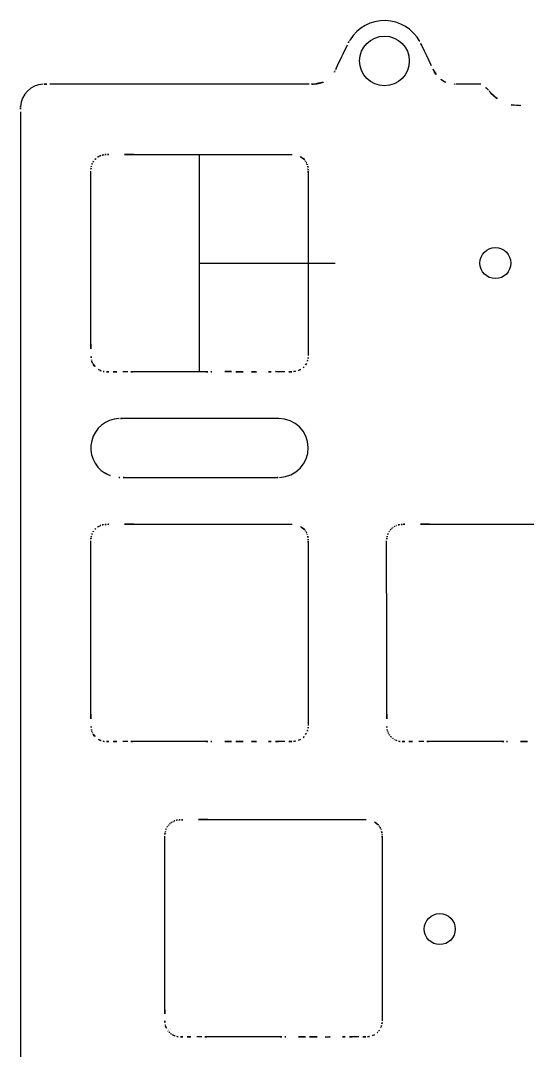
# Model space of a CAD drawing. Header units: millimetres. Extents: x 1963163760 to 1963164260, y 1135949646 to 1135950337.
# Drawn here: x 1963163827.5 to 1963163860.2, y 1135949711.4 to 1135949777.7 of the extents above; entities that cross this region are included whole.
import ezdxf

# ---------------------------------------------------------------- set-up
doc = ezdxf.new("R2010")
doc.units = ezdxf.units.MM
doc.layers.add('辅助线', color=80, linetype='Continuous')

msp = doc.modelspace()

# ---------------------------------------------------------------- linework, layer by layer
for p, q in [((1963163853.362797, 1135949776.141657), (1963163853.342564, 1135949776.183771)), ((1963163853.383031, 1135949776.099542), (1963163853.362797, 1135949776.141657)), ((1963163853.534398, 1135949775.783624), (1963163853.383031, 1135949776.099542)), ((1963163853.685643, 1135949775.467638), (1963163853.534398, 1135949775.783624)), ((1963163853.836827, 1135949775.151663), (1963163853.685643, 1135949775.467638)), ((1963163847.845616, 1135949774.666986), (1963163847.805211, 1135949774.582697)), ((1963163853.988194, 1135949774.835779), (1963163853.836827, 1135949775.151663)), ((1963163837.761449, 1135949773.645906), (1963163829.412175, 1135949773.645319)), ((1963163846.110753, 1135949773.646356), (1963163837.761449, 1135949773.645906)), ((1963163855.661046, 1135949773.645838), (1963163855.581578, 1135949773.645868)), ((1963163856.038487, 1135949773.645548), (1963163855.661046, 1135949773.645838)), ((1963163856.415898, 1135949773.64559), (1963163856.038487, 1135949773.645548)), ((1963163857.170689, 1135949773.645868), (1963163856.415898, 1135949773.64559)), ((1963163827.525731, 1135949771.873621), (1963163827.525822, 1135949771.737497)), ((1963163827.52567, 1135949771.601373), (1963163827.525426, 1135949771.193002)), ((1963163827.525426, 1135949771.193002), (1963163827.525426, 1135949770.784631)), ((1963163827.525822, 1135949771.737497), (1963163827.52567, 1135949771.601373)), ((1963163827.525426, 1135949770.784631), (1963163827.525792, 1135949765.74798)), ((1963163834.814976, 1135949769.121393), (1963163845.006505, 1135949769.121637)), ((1963163832.050694, 1135949761.29339), (1963163832.045567, 1135949768.05018)), ((1963163846.050755, 1135949767.967798), (1963163846.050694, 1135949767.882608)), ((1963163846.050694, 1135949767.882608), (1963163846.050755, 1135949767.202463)), ((1963163846.050755, 1135949767.202463), (1963163846.050389, 1135949765.068926)), ((1963163827.525792, 1135949765.74798), (1963163827.525853, 1135949760.711344)), ((1963163846.050389, 1135949765.068926), (1963163846.05045, 1135949764.002161)), ((1963163846.05045, 1135949764.002161), (1963163846.050755, 1135949762.935388)), ((1963163846.050755, 1135949762.935388), (1963163846.052403, 1135949756.156946)), ((1963163832.051121, 1135949760.523393), (1963163832.050694, 1135949761.29339)), ((1963163827.525853, 1135949760.711344), (1963163827.525792, 1135949707.622484)), ((1963163832.051427, 1135949759.753381), (1963163832.051121, 1135949760.523393)), ((1963163832.05161, 1135949758.213266), (1963163832.051427, 1135949759.753381)), ((1963163832.051701, 1135949757.552336), (1963163832.05161, 1135949758.213266)), ((1963163832.051945, 1135949757.221918), (1963163832.051701, 1135949757.552336)), ((1963163832.052403, 1135949756.891565), (1963163832.051945, 1135949757.221918)), ((1963163834.432713, 1135949755.120359), (1963163834.117619, 1135949755.118997)), ((1963163834.922459, 1135949755.121252), (1963163834.747899, 1135949755.121225)), ((1963163835.096959, 1135949755.121118), (1963163834.922459, 1135949755.121252)), ((1963163835.446049, 1135949755.120897), (1963163835.096959, 1135949755.121118)), ((1963163835.79514, 1135949755.120806), (1963163835.446049, 1135949755.120897)), ((1963163836.493321, 1135949755.120691), (1963163835.79514, 1135949755.120806)), ((1963163837.987828, 1135949755.120493), (1963163836.493321, 1135949755.120691)), ((1963163838.735081, 1135949755.120332), (1963163837.987828, 1135949755.120493)), ((1963163839.482335, 1135949755.119928), (1963163838.735081, 1135949755.120332)), ((1963163844.337163, 1135949755.123853), (1963163844.125035, 1135949755.124689)), ((1963163844.549229, 1135949755.122812), (1963163844.337163, 1135949755.123853)), ((1963163834.102879, 1135949752.11181), (1963163834.021886, 1135949752.11178)), ((1963163834.507848, 1135949752.111933), (1963163834.102879, 1135949752.11181)), ((1963163839.327519, 1135949752.111841), (1963163834.507848, 1135949752.111933)), ((1963163844.14713, 1135949752.111871), (1963163839.327519, 1135949752.111841)), ((1963163834.184056, 1135949748.312219), (1963163834.791905, 1135949748.312052)), ((1963163834.791905, 1135949748.312052), (1963163835.399815, 1135949748.312006)), ((1963163835.399815, 1135949748.312006), (1963163839.492894, 1135949748.312006)), ((1963163839.492894, 1135949748.312006), (1963163843.585973, 1135949748.311884)), ((1963163843.585973, 1135949748.311884), (1963163843.788609, 1135949748.311907)), ((1963163843.788609, 1135949748.311907), (1963163843.991246, 1135949748.312052)), ((1963163843.991246, 1135949748.312052), (1963163844.072301, 1135949748.312082)), ((1963163834.814976, 1135949745.289774), (1963163845.006505, 1135949745.290018)), ((1963163853.864964, 1135949745.289774), (1963163864.056554, 1135949745.290018)), ((1963163832.050694, 1135949737.461786), (1963163832.045567, 1135949744.218576)), ((1963163846.050755, 1135949744.136209), (1963163846.050694, 1135949744.051004)), ((1963163846.050694, 1135949744.051004), (1963163846.050755, 1135949743.370859)), ((1963163851.100682, 1135949737.461786), (1963163851.095555, 1135949744.218576)), ((1963163846.050755, 1135949743.370859), (1963163846.050389, 1135949741.237327)), ((1963163846.050389, 1135949741.237327), (1963163846.05045, 1135949740.170557)), ((1963163846.05045, 1135949740.170557), (1963163846.050755, 1135949739.103784)), ((1963163846.050755, 1135949739.103784), (1963163846.052403, 1135949732.325342)), ((1963163832.051121, 1135949736.691789), (1963163832.050694, 1135949737.461786)), ((1963163851.101109, 1135949736.691789), (1963163851.100682, 1135949737.461786)), ((1963163832.051427, 1135949735.921777), (1963163832.051121, 1135949736.691789)), ((1963163851.101414, 1135949735.921777), (1963163851.101109, 1135949736.691789)), ((1963163832.05161, 1135949734.381677), (1963163832.051427, 1135949735.921777)), ((1963163851.101598, 1135949734.381677), (1963163851.101414, 1135949735.921777)), ((1963163832.051701, 1135949733.720735), (1963163832.05161, 1135949734.381677)), ((1963163851.10172, 1135949733.720735), (1963163851.101598, 1135949734.381677)), ((1963163832.051945, 1135949733.39032), (1963163832.051701, 1135949733.720735)), ((1963163832.052403, 1135949733.059976), (1963163832.051945, 1135949733.39032)), ((1963163851.101964, 1135949733.39032), (1963163851.10172, 1135949733.720735)), ((1963163851.102452, 1135949733.059976), (1963163851.101964, 1135949733.39032)), ((1963163834.432713, 1135949731.288755), (1963163834.117589, 1135949731.287401)), ((1963163834.922459, 1135949731.289646), (1963163834.747899, 1135949731.289621)), ((1963163835.096959, 1135949731.289499), (1963163834.922459, 1135949731.289646)), ((1963163835.79514, 1135949731.289201), (1963163835.096959, 1135949731.289499)), ((1963163836.493321, 1135949731.289087), (1963163835.79514, 1135949731.289201)), ((1963163837.987828, 1135949731.288881), (1963163836.493321, 1135949731.289087)), ((1963163838.735081, 1135949731.288713), (1963163837.987828, 1135949731.288881)), ((1963163839.482335, 1135949731.288309), (1963163838.735081, 1135949731.288713)), ((1963163844.337163, 1135949731.292248), (1963163844.125035, 1135949731.293081)), ((1963163844.549229, 1135949731.291193), (1963163844.337163, 1135949731.292248)), ((1963163853.482701, 1135949731.288755), (1963163853.167577, 1135949731.287401)), ((1963163853.972417, 1135949731.289646), (1963163853.797887, 1135949731.289621)), ((1963163854.147008, 1135949731.289499), (1963163853.972417, 1135949731.289646)), ((1963163854.845128, 1135949731.289201), (1963163854.147008, 1135949731.289499)), ((1963163855.543248, 1135949731.289087), (1963163854.845128, 1135949731.289201)), ((1963163857.037816, 1135949731.288881), (1963163855.543248, 1135949731.289087)), ((1963163857.785069, 1135949731.288713), (1963163857.037816, 1135949731.288881)), ((1963163858.532384, 1135949731.288309), (1963163857.785069, 1135949731.288713)), ((1963163839.577428, 1135949726.258875), (1963163849.769017, 1135949726.259119)), ((1963163836.813145, 1135949718.430887), (1963163836.808018, 1135949725.187677)), ((1963163850.813267, 1135949725.105295), (1963163850.813206, 1135949725.020105)), ((1963163850.813206, 1135949725.020105), (1963163850.813329, 1135949724.680059)), ((1963163850.813267, 1135949724.33999), (1963163850.812871, 1135949722.206426)), ((1963163850.813329, 1135949724.680059), (1963163850.813267, 1135949724.33999)), ((1963163850.812871, 1135949722.206426), (1963163850.812962, 1135949721.139656)), ((1963163850.812962, 1135949721.139656), (1963163850.813267, 1135949720.072885)), ((1963163850.813267, 1135949720.072885), (1963163850.814976, 1135949713.294444)), ((1963163836.813634, 1135949717.660889), (1963163836.813145, 1135949718.430887)), ((1963163836.813939, 1135949716.890877), (1963163836.813634, 1135949717.660889)), ((1963163836.814122, 1135949715.350763), (1963163836.813939, 1135949716.890877)), ((1963163836.814214, 1135949714.689836), (1963163836.814122, 1135949715.350763)), ((1963163836.814458, 1135949714.359427), (1963163836.814214, 1135949714.689836)), ((1963163836.814915, 1135949714.029093), (1963163836.814458, 1135949714.359427)), ((1963163839.195164, 1135949712.257843), (1963163838.88007, 1135949712.256494)), ((1963163839.684911, 1135949712.258732), (1963163839.51035, 1135949712.258707)), ((1963163839.85941, 1135949712.258585), (1963163839.684911, 1135949712.258732)), ((1963163840.557591, 1135949712.258301), (1963163839.85941, 1135949712.258585)), ((1963163841.255772, 1135949712.258188), (1963163840.557591, 1135949712.258301)), ((1963163842.750279, 1135949712.257988), (1963163841.255772, 1135949712.258188)), ((1963163843.497533, 1135949712.257817), (1963163842.750279, 1135949712.257988)), ((1963163844.244847, 1135949712.25741), (1963163843.497533, 1135949712.257817)), ((1963163849.099614, 1135949712.261364), (1963163848.887486, 1135949712.262201)), ((1963163849.311681, 1135949712.260309), (1963163849.099614, 1135949712.261364))]:
    msp.add_line(p, q)
for centre, radius in [((1963163850.956883, 1135949775.146112), 1.600311), ((1963163858.099156, 1135949762.12031), 1), ((1963163854.516643, 1135949719.207787), 1)]:
    msp.add_circle(centre, radius)
for centre, radius, start, end in [((1963163850.960921, 1135949775.140207), 2.606224, 88.59989053, 148.38997676), ((1963163850.961295, 1135949775.154522), 2.591904, 28.44596752, 88.60042346), ((1963163850.779591, 1135949775.24901), 2.394771, 148.33303023, 151.56751634), ((1963163298.579346, 1135950038.499038), 609.344555, 334.343380541, 334.501501759), ((1963163854.578787, 1135949773.327255), 6.651758, 152.59202661, 154.56768171), ((1963163847.10565, 1135949773.205055), 6.911718, 25.52889014, 27.43079337), ((1963163846.153518, 1135949775.278224), 1.790284, 331.667695, 334.41702365), ((1963163824.652927, 1135949785.559485), 25.62261, 334.44172047, 334.63378357), ((1963163778.653178, 1135949738.686112), 83.559339, 25.38045977, 25.63411673), ((1963163855.499488, 1135949775.143443), 1.49648, 205.3849327, 232.03247311), ((1963163846.409993, 1135949775.149356), 1.503397, 270.13316148, 331.35183409), ((1963163855.500989, 1135949775.146335), 1.499684, 232.05524889, 268.74855533), ((1963163829.021252, 1135949772.150403), 1.49538, 91.98261223, 178.01602113), ((1963163829.06169, 1135949768.912596), 4.733189, 89.76665276, 91.11583648), ((1963163829.38707, 1135949882.56257), 108.917254, 269.83897123, 270.01320959), ((1963163846.110753, 1135949690.089042), 83.557315, 89.84514577, 90), ((1963163846.387318, 1135949784.412582), 10.76665, 269.7300016, 270.13925402), ((1963163855.573046, 1135949778.430072), 4.784212, 268.74468828, 270.10217969), ((1963163856.368335, 1135949772.142523), 1.704059, 40.76543939, 61.91057741), ((1963163853.772901, 1135949769.989361), 5.076152, 39.08374921, 40.04368675), ((1963163861.442709, 1135949776.20923), 4.798704, 218.9947592, 220.01037097), ((1963163859.622124, 1135949774.714762), 2.443571, 220.61642848, 258.26035934), ((1963163859.623406, 1135949774.721043), 2.44998, 258.26088981, 295.80206843), ((1963163888.169588, 1135949771.996149), 60.643981, 179.85854663, 180.11575814), ((1963163830.122848, 1135949772.128985), 2.597111, 178.38517038, 179.62753347), ((1963163833.219309, 1135949768.066908), 1.172447, 156.61574913, 165.37046074), ((1963163832.996428, 1135949768.163862), 0.929393, 145.5984631, 156.64844116), ((1963163833.11859, 1135949768.065206), 1.085998, 133.25418935, 144.9452172), ((1963163832.964794, 1135949768.228968), 0.86134, 118.51316866, 133.26768984), ((1963163833.014745, 1135949768.122298), 0.978942, 115.15239696, 118.10185916), ((1963163833.09704, 1135949767.94648), 1.173066, 110.1836775, 115.14089618), ((1963163833.090896, 1135949767.918617), 1.197198, 101.85817834, 109.44756905), ((1963163833.093694, 1135949767.900817), 1.215193, 99.22135, 101.81485401), ((1963163833.162803, 1135949767.281583), 1.837761, 94.2660199, 98.25432552), ((1963163833.179268, 1135949767.064625), 2.055342, 91.33499915, 94.27384105), ((1963163833.164662, 1135949763.742992), 5.37652, 89.881783, 90.35465298), ((1963163833.131443, 1135949794.855921), 25.736458, 270.0986553, 270.29595342), ((1963163834.271375, 1135949542.724895), 226.397151, 89.8624262, 90.25484883), ((1963163845.076509, 1135949770.922479), 1.802202, 267.77386402, 268.92892294), ((1963163845.022812, 1135949768.055991), 1.064789, 42.40196248, 88.92326648), ((1963163845.511736, 1135949768.503362), 0.402077, 38.32148438, 42.30815773), ((1963163844.730515, 1135949767.924415), 1.374301, 33.18248782, 37.06212958), ((1963163845.165801, 1135949768.209506), 0.853964, 26.91230718, 33.15788287), ((1963163845.084192, 1135949768.17361), 0.942995, 23.55979478, 26.61276331), ((1963163844.786195, 1135949768.045411), 1.267396, 18.8992494, 23.48755071), ((1963163834.235701, 1135949767.948798), 2.192479, 172.35343675, 177.34965159), ((1963163833.439032, 1135949768.054856), 1.388782, 167.17917935, 172.31666239), ((1963163844.798385, 1135949768.068391), 1.248546, 10.75517902, 18.08271951), ((1963163844.663699, 1135949768.042889), 1.385625, 8.45185877, 10.75187025), ((1963163844.022404, 1135949767.990506), 2.028099, 3.52489328, 7.25272895), ((1963163843.549371, 1135949767.963821), 2.501878, 1.06643181, 3.46882178), ((1963163838.680001, 1135949767.999655), 7.370823, 359.7523639, 0.08341029), ((1963163879.363513, 1135949756.982955), 47.311198, 180.11067646, 181.06715569), ((1963163833.43536, 1135949756.127466), 1.375079, 181.06868615, 189.86210531), ((1963163845.099108, 1135949756.101644), 0.944705, 341.13690409, 352.26676086), ((1963163843.880987, 1135949756.269439), 2.174328, 352.20462484, 357.03436039), ((1963163832.784809, 1135949756.021169), 0.715966, 190.39813747, 196.56151908), ((1963163832.598505, 1135949755.9725), 0.523557, 197.26798886, 201.85730752), ((1963163833.354119, 1135949756.274003), 1.337102, 201.79372084, 203.59037612), ((1963163833.603779, 1135949756.390609), 1.612578, 203.83727595, 205.65573966), ((1963163833.332835, 1135949756.270998), 1.316594, 206.0686862, 210.61057524), ((1963163833.040917, 1135949756.097073), 0.976793, 210.54939562, 239.63585651), ((1963163845.096968, 1135949756.106408), 0.958796, 290.17511567, 310.35498897), ((1963163845.123455, 1135949756.049635), 0.898534, 311.41211566, 327.61852573), ((1963163844.933346, 1135949756.170874), 1.124011, 327.5893262, 340.5292774), ((1963163833.017418, 1135949756.071922), 0.943244, 240.09521315, 246.19850324), ((1963163833.058549, 1135949756.165783), 1.045721, 246.21201408, 257.61845032), ((1963163833.063151, 1135949756.24246), 1.121665, 258.22865751, 269.38860447), ((1963163833.677299, 1135949816.821707), 61.704024, 269.41863163, 269.82358959), ((1963163833.605115, 1135949876.79184), 121.673922, 269.94452519, 270.24133861), ((1963163834.934284, 1135949629.91897), 125.202394, 90.08529544, 90.22953597), ((1963163839.527013, 1135949810.245183), 55.125272, 269.95356837, 270.25198018), ((1963163839.087915, 1135949833.104355), 77.98689, 270.50071386, 270.62996111), ((1963163840.711792, 1135949684.973032), 70.153333, 89.67295513, 90.62598558), ((1963163839.989253, 1135949626.898821), 128.231319, 89.30865885, 89.49823421), ((1963163842.437707, 1135949830.046567), 74.931181, 269.31085834, 269.95986581), ((1963163842.431, 1135949821.223639), 66.108251, 269.96033026, 270.69587672), ((1963163844.320673, 1135949665.690285), 89.436582, 90.42433621, 90.69624569), ((1963163843.928514, 1135949692.508459), 62.616538, 89.82017447, 90.24725361), ((1963163844.294265, 1135949704.880491), 50.242968, 89.2619913, 89.7092376), ((1963163844.957274, 1135949756.355036), 1.235846, 269.26454593, 276.68358343), ((1963163844.924037, 1135949756.576393), 1.459586, 276.96812506, 290.18404045), ((1963163833.9415, 1135949750.217216), 1.894673, 92.65320606, 166.05152134), ((1963163833.942859, 1135949749.986979), 2.124746, 90.1353335, 92.40240303), ((1963163833.99854, 1135949726.393863), 25.717928, 89.94799493, 90.13522422), ((1963163844.14753, 1135949750.212466), 1.899406, 271.62215444, 90.01206211), ((1963163833.950995, 1135949750.214888), 1.904448, 166.05239599, 239.0127224), ((1963163833.945399, 1135949750.205108), 1.893183, 239.00553489, 267.22658415), ((1963163834.008789, 1135949754.325251), 6.013106, 268.52297179, 270.12478766), ((1963163834.135405, 1135949662.134852), 86.177381, 89.96765222, 90.07547362), ((1963163844.078441, 1135949752.640674), 4.328596, 269.91872073, 271.62643191), ((1963163833.22852, 1135949744.232296), 1.182119, 156.66018274, 165.34210866), ((1963163832.99596, 1135949744.332275), 0.928979, 145.58454623, 156.63933634), ((1963163833.121425, 1135949744.231433), 1.089547, 133.28549994, 144.93879356), ((1963163832.96488, 1135949744.397159), 0.861575, 118.51118227, 133.26362132), ((1963163833.014745, 1135949744.290709), 0.978942, 115.15239696, 118.10185916), ((1963163833.099747, 1135949744.107975), 1.180478, 110.19144798, 115.11722209), ((1963163833.08987, 1135949744.090255), 1.193799, 101.84214102, 109.45297402), ((1963163833.088825, 1135949744.097206), 1.186782, 99.20586317, 101.86159687), ((1963163833.162803, 1135949743.449979), 1.837761, 94.2660199, 98.25432552), ((1963163833.179268, 1135949743.233021), 2.055342, 91.33499915, 94.27384105), ((1963163833.164662, 1135949739.911388), 5.37652, 89.881783, 90.35465298), ((1963163833.156764, 1135949763.671084), 18.383197, 270.05919043, 270.3354052), ((1963163834.269147, 1135949518.893283), 226.397148, 89.86186613, 90.25428876), ((1963163845.076685, 1135949747.09995), 1.811292, 267.77945486, 268.93161458), ((1963163845.022852, 1135949744.224433), 1.064729, 42.40156642, 88.9204246), ((1963163845.511736, 1135949744.671758), 0.402077, 38.32148438, 42.30815773), ((1963163844.727256, 1135949744.090556), 1.378261, 33.18665174, 37.05526383), ((1963163845.166973, 1135949744.378558), 0.852622, 26.90867214, 33.16386558), ((1963163845.084192, 1135949744.342006), 0.942995, 23.55979478, 26.61276331), ((1963163844.786195, 1135949744.213807), 1.267396, 18.8992494, 23.48755071), ((1963163852.259847, 1135949744.239157), 1.162272, 156.60580662, 165.43583189), ((1963163852.046189, 1135949744.332115), 0.929268, 145.58482274, 156.6355247), ((1963163852.41522, 1135949744.061531), 1.386713, 139.71025599, 144.9794539), ((1963163851.926157, 1135949744.476097), 0.745583, 129.89920558, 139.70801715), ((1963163852.292332, 1135949744.001373), 1.344865, 124.87519148, 128.89426237), ((1963163852.013416, 1135949744.400597), 0.85786, 118.53562061, 124.8384714), ((1963163852.051918, 1135949744.315179), 0.95132, 115.07685807, 118.11525518), ((1963163852.149796, 1135949744.107975), 1.180478, 110.19144798, 115.11722209), ((1963163852.139919, 1135949744.090255), 1.193799, 101.84214102, 109.45297402), ((1963163852.138874, 1135949744.097206), 1.186782, 99.20586317, 101.86159687), ((1963163852.212727, 1135949743.451721), 1.836018, 94.26806084, 98.2582588), ((1963163852.228781, 1135949743.242167), 2.046187, 91.32595366, 94.27964952), ((1963163852.214665, 1135949739.926168), 5.36174, 89.88161908, 90.35514483), ((1963163852.201866, 1135949765.112444), 19.824562, 270.06901225, 270.32532369), ((1963163853.319157, 1135949518.911106), 226.379326, 89.86185247, 90.25428876), ((1963163834.235353, 1135949744.117202), 2.19213, 172.35283013, 177.34943325), ((1963163833.439367, 1135949744.223215), 1.389117, 167.18073363, 172.3175994), ((1963163844.798385, 1135949744.236787), 1.248546, 10.75517902, 18.08271951), ((1963163844.79594, 1135949744.233706), 1.251525, 8.32565231, 10.87283531), ((1963163844.022871, 1135949744.158916), 2.027632, 3.52530399, 7.25356936), ((1963163843.550099, 1135949744.132239), 2.501151, 1.06658205, 3.46931513), ((1963163838.680001, 1135949744.168067), 7.370823, 359.7523639, 0.08341029), ((1963163853.318029, 1135949744.114257), 2.224921, 172.38967036, 177.31259197), ((1963163852.431262, 1135949744.233075), 1.33023, 167.03907222, 172.40398994), ((1963163878.510604, 1135949733.144322), 46.458277, 180.10402384, 181.0781408), ((1963163897.560653, 1135949733.144322), 46.458277, 180.10402384, 181.0781408), ((1963163833.434714, 1135949732.295607), 1.374398, 181.06062512, 189.8562123), ((1963163832.784809, 1135949732.189565), 0.715966, 190.39813747, 196.56151908), ((1963163845.098832, 1135949732.270083), 0.944986, 341.13895168, 352.26607118), ((1963163843.881052, 1135949732.43782), 2.174263, 352.20465191, 357.03467486), ((1963163852.484763, 1135949732.295607), 1.374398, 181.06062512, 189.8562123), ((1963163851.834858, 1135949732.189565), 0.715966, 190.39813747, 196.56151908), ((1963163832.597768, 1135949732.140635), 0.522776, 197.26455402, 201.86073964), ((1963163833.354119, 1135949732.442399), 1.337102, 201.79372084, 203.59037612), ((1963163833.596932, 1135949732.556078), 1.605133, 203.84045635, 205.66686566), ((1963163833.367179, 1135949732.458286), 1.35574, 206.14749003, 210.723431), ((1963163833.040326, 1135949732.264788), 0.975907, 210.76146326, 239.64556067), ((1963163833.016511, 1135949732.238237), 0.940988, 240.0799079, 246.19826467), ((1963163833.059798, 1135949732.33808), 1.049809, 246.23583734, 257.59761196), ((1963163844.92207, 1135949732.751919), 1.466918, 277.01051471, 290.1606204), ((1963163845.097396, 1135949732.274301), 0.958136, 290.16231036, 310.35488228), ((1963163845.121714, 1135949732.219525), 0.900807, 311.43223727, 327.59727303), ((1963163844.933305, 1135949732.3393), 1.124065, 327.58890921, 340.5277998), ((1963163851.765609, 1135949732.178324), 0.646448, 197.3560994, 203.34056345), ((1963163852.605024, 1135949732.541352), 1.561, 203.36798737, 205.84577659), ((1963163852.53453, 1135949732.514659), 1.485936, 206.10445006, 211.59377773), ((1963163851.880903, 1135949732.112601), 0.718552, 211.59093815, 222.95645078), ((1963163852.427078, 1135949732.63081), 1.471428, 223.23198188, 229.36904961), ((1963163852.041065, 1135949732.181051), 0.878732, 229.37404878, 239.66089714), ((1963163852.066542, 1135949732.238236), 0.94098, 240.08088726, 246.19923695), ((1963163852.108342, 1135949732.333229), 1.044763, 246.20417335, 257.61783688), ((1963163833.063145, 1135949732.41124), 1.122049, 258.23309408, 269.389151), ((1963163833.657813, 1135949790.757827), 59.471666, 269.41555793, 269.83573373), ((1963163833.617677, 1135949848.255177), 116.968844, 269.93613771, 270.24487667), ((1963163834.934284, 1135949606.087366), 125.202394, 90.08529544, 90.22953597), ((1963163839.527383, 1135949784.626907), 53.338617, 269.95161494, 270.26002618), ((1963163839.087915, 1135949809.272751), 77.98689, 270.50071386, 270.62996111), ((1963163840.710874, 1135949661.141421), 70.153331, 89.67221741, 90.62523431), ((1963163839.989253, 1135949603.067202), 128.231319, 89.30865885, 89.49823421), ((1963163842.432606, 1135949805.729214), 74.445422, 269.31028448, 269.96355411), ((1963163842.429456, 1135949797.568165), 66.284372, 269.96179192, 270.6954123), ((1963163844.321027, 1135949641.175867), 90.119365, 90.42134447, 90.69114992), ((1963163843.930562, 1135949667.841959), 63.45142, 89.82439555, 90.24584661), ((1963163844.298744, 1135949681.045462), 50.246355, 89.26673194, 89.71437397), ((1963163844.957509, 1135949732.524141), 1.236538, 269.27103531, 276.66886742), ((1963163852.113187, 1135949732.411862), 1.122671, 258.23687704, 269.38983398), ((1963163852.711268, 1135949791.193431), 59.907282, 269.41654156, 269.83358902), ((1963163852.666933, 1135949848.2665), 116.980171, 269.93649288, 270.24520452), ((1963163853.984272, 1135949606.087366), 125.202394, 90.08529544, 90.22953597), ((1963163858.577411, 1135949784.609898), 53.321608, 269.95161494, 270.2600535), ((1963163857.906584, 1135949832.773279), 101.488545, 270.51535842, 270.61472876), ((1963163859.7604, 1135949661.157925), 70.136821, 89.6718076, 90.62493365), ((1963163838.012065, 1135949724.960526), 1.357146, 124.8848169, 128.8670422), ((1963163837.725124, 1135949725.371061), 0.856274, 118.53120088, 124.84585305), ((1963163837.776121, 1135949725.262076), 0.976408, 115.14857767, 118.10568487), ((1963163837.859938, 1135949725.083122), 1.174018, 110.18667222, 115.13988773), ((1963163837.853608, 1135949725.054944), 1.198384, 101.85606982, 109.43771841), ((1963163837.852558, 1135949725.056055), 1.19708, 99.18518856, 101.81781172), ((1963163837.924582, 1135949724.429857), 1.826974, 94.2682117, 98.28017979), ((1963163837.94078, 1135949724.216512), 2.040933, 91.31634793, 94.27592387), ((1963163837.931283, 1135949719.822926), 6.434089, 89.93835071, 90.33294629), ((1963163837.902827, 1135949748.190566), 21.933583, 270.09242615, 270.32408054), ((1963163839.025879, 1135949501.173848), 225.085702, 89.85959848, 90.25428876), ((1963163850.077195, 1135949734.107491), 7.854421, 267.75134787, 268.14630478), ((1963163849.787906, 1135949725.197833), 1.059933, 42.32390027, 88.09589819), ((1963163838.144418, 1135949725.202744), 1.33078, 167.06898207, 172.43185458), ((1963163837.991334, 1135949725.201093), 1.182492, 156.6515371, 165.33089633), ((1963163837.758131, 1135949725.301761), 0.928488, 145.5914839, 156.65158014), ((1963163838.13435, 1135949725.026204), 1.394674, 139.7461561, 144.98569177), ((1963163837.625399, 1135949725.458204), 0.7271, 129.75286924, 139.81130233), ((1963163850.105137, 1135949725.486656), 0.630918, 32.59370031, 42.32904426), ((1963163849.729952, 1135949725.24699), 1.076119, 26.88097911, 32.58396922), ((1963163849.845707, 1135949725.310656), 0.944096, 23.56156879, 26.61097334), ((1963163849.582327, 1135949725.196839), 1.231015, 18.79289769, 23.5171794), ((1963163849.545773, 1135949725.201509), 1.264219, 10.82155445, 18.05880899), ((1963163849.253154, 1135949725.151094), 1.561109, 8.58114632, 10.62258643), ((1963163839.030309, 1135949725.082667), 2.22477, 172.37120285, 177.29460861), ((1963163848.725184, 1135949725.122353), 2.088065, 3.57844931, 7.19917857), ((1963163848.44465, 1135949725.107928), 2.368954, 0.96676351, 3.50315933), ((1963163848.335321, 1135949725.126596), 2.478038, 359.50748265, 0.49251735), ((1963163921.013639, 1135949714.198069), 84.198893, 180.11497947, 180.62195556), ((1963163838.409757, 1135949713.301847), 1.59015, 180.64000209, 189.8638391), ((1963163837.547226, 1135949713.158644), 0.715868, 190.39778924, 196.56199011), ((1963163837.361589, 1135949713.109825), 0.524052, 197.23144011, 201.81529267), ((1963163838.049735, 1135949713.384826), 1.265113, 201.79635644, 215.19846917), ((1963163849.665139, 1135949713.333145), 1.161858, 322.17857237, 334.84069153), ((1963163849.748827, 1135949713.291978), 1.068609, 334.93090922, 340.41130826), ((1963163849.855218, 1135949713.240815), 0.951305, 341.16618866, 352.21910064), ((1963163848.608935, 1135949713.410566), 2.209096, 352.23310887, 356.98682551), ((1963163837.511804, 1135949713.005527), 0.606905, 215.20985837, 222.94435913), ((1963163838.123343, 1135949713.582236), 1.447477, 223.16309607, 229.40200801), ((1963163837.7512, 1135949713.147284), 0.875049, 229.37073575, 239.70106578), ((1963163837.7746, 1135949713.198499), 0.931091, 240.04779788, 246.23122553), ((1963163837.820055, 1135949713.300047), 1.042347, 246.19433806, 257.63432357), ((1963163837.825651, 1135949713.379784), 1.121492, 258.22748401, 269.38916466), ((1963163838.429784, 1135949772.769558), 60.514338, 269.4166645, 269.82961383), ((1963163838.372887, 1135949832.450088), 120.194664, 269.94134233, 270.24177573), ((1963163839.695788, 1135949587.056453), 125.202392, 90.08485831, 90.22909884), ((1963163844.283019, 1135949768.925601), 56.668204, 269.96140943, 270.25172057), ((1963163843.707952, 1135949804.516565), 92.262301, 270.5117382, 270.62102656), ((1963163845.474996, 1135949641.683145), 70.580707, 89.67555064, 90.62267967), ((1963163844.75401, 1135949584.036322), 128.231295, 89.30969713, 89.49925882), ((1963163847.197894, 1135949786.933771), 74.680872, 269.31028448, 269.96147773), ((1963163847.194037, 1135949778.377791), 66.124891, 269.95982482, 270.69527571), ((1963163849.098289, 1135949621.458426), 90.806028, 90.42746455, 90.69524839), ((1963163848.690991, 1135949649.662346), 62.600163, 89.82016081, 90.24728093), ((1963163849.047947, 1135949660.951539), 51.309448, 89.26733295, 89.70549464), ((1963163849.719755, 1135949713.493976), 1.237284, 269.2724697, 276.6772158), ((1963163849.684578, 1135949713.721183), 1.467065, 277.0099776, 290.15740507), ((1963163849.860663, 1135949713.241867), 0.956428, 290.14978165, 310.37772399), ((1963163849.903666, 1135949713.167076), 0.871736, 311.40912529, 321.18718036)]:
    msp.add_arc(centre, radius, start, end)
at = {"layer": '辅助线'}
for p, q in [((1963163839.050583, 1135949755.120162), (1963163839.050583, 1135949769.121495)), ((1963163839.050583, 1135949762.120828), (1963163847.777744, 1135949762.120828))]:
    msp.add_line(p, q, dxfattribs=at)

doc.saveas('drawing.dxf')
